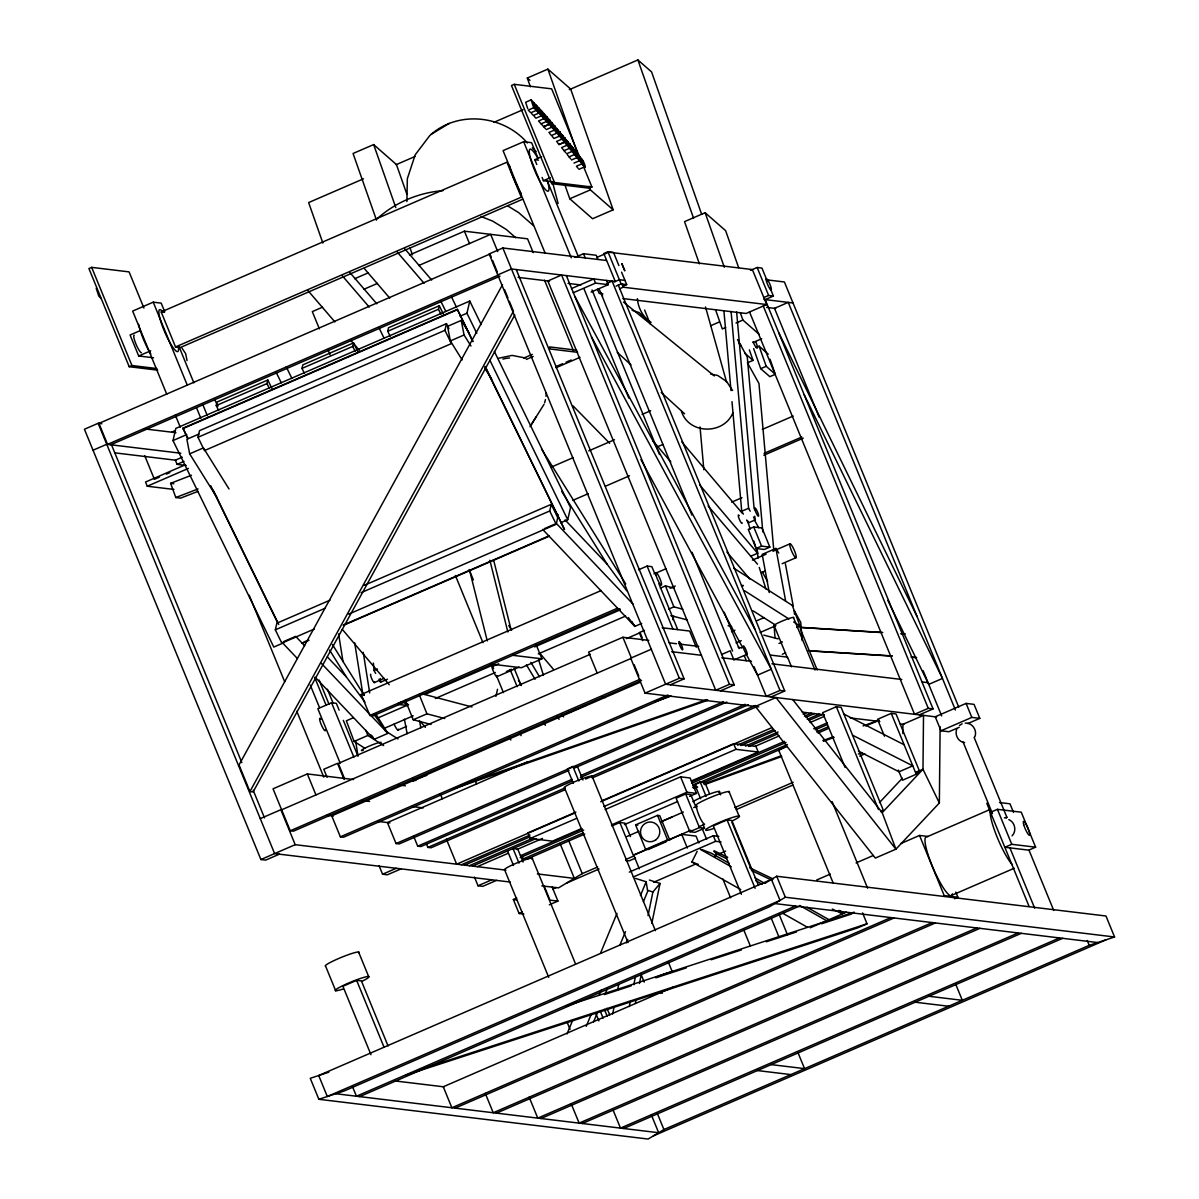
<?xml version="1.0" encoding="UTF-8"?>
<svg xmlns="http://www.w3.org/2000/svg" width="1199" height="1199" viewBox="0 0 1199 1199"><rect width="100%" height="100%" fill="white"/><g stroke="black" fill="none" stroke-linecap="round" stroke-linejoin="round"><path stroke-width="1.5" d="M902.847 733.578L902.937 724.286L923.515 715.368L922.975 769.263L939.357 802.97L895.923 849.162L875.345 858.079L755.385 706.466L775.963 697.548L895.923 849.162L882.194 812.652L792.719 699.572M939.357 802.97L940.121 726.684M406.896 201.552L407.345 178.666L415.214 154.776L429.662 135.727C457.329 109.933 503.4 114.954 527.38 142.996M956.802 728.947C954.464 734.627 958.286 742.106 964.625 742.556M974.847 736.89C977.545 730.506 972.269 722.502 965.225 723.117M612.644 1013.994L614.158 1006.65M617.56 990.149L618.699 984.649M629.31 1006.501L630.419 1001.045M633.791 984.679L635.29 977.41M648.03 915.616L652.9 891.996L660.049 883.438L649.408 880.051M635.305 1003.458L636.055 999.831M639.427 983.465L641.3 974.367M651.806 923.44L660.049 883.438M284.103 642.604L273.792 647.07L173.001 440.558L175.833 428.388L469.768 301.054L481.234 324.569M187.778 438.699L182.967 428.193L457.359 309.327L472.916 341.22M446.478 323.685L444.934 330.325L451.409 343.603L204.459 450.584L197.985 437.29L199.514 430.666L446.478 323.685L448.906 328.661M218.668 410.538L216.24 405.562L217.049 402.01L267.812 380.023L271.873 388.326M269.43 388.551L267.002 383.575L267.812 380.023M304.411 373.399L301.983 368.408L302.807 364.871L353.555 342.884L357.617 351.187M314.378 628.995L281.795 643.114L275.32 629.835L276.864 623.195L330.025 600.174M355.174 351.412L352.746 346.421L353.555 342.884M390.155 336.26L387.727 331.269L388.551 327.732L439.314 305.745L443.36 314.048M440.917 314.258L438.489 309.282L439.314 305.745M472.811 341.655L457.359 309.327M476.782 333.382L466.951 313.224L469.768 301.054M495.906 696.334L497.54 689.29M348.684 614.143L556.186 524.263L549.712 510.984L551.255 504.344L364.316 585.307M556.186 524.263L558.359 514.926M560.847 522.719L567.726 519.752L570.544 507.582L494.348 351.427M672.894 619.673L673.703 616.151M567.007 1033.958L572.717 1020.184M600.564 953.025L616.99 913.413M586.221 1026.344L591.212 1014.294M599.065 995.365L601.209 990.194M619.763 945.441L625.473 931.683M640.461 895.533L646.171 881.76L635.53 878.387M593.58 1021.878L597.147 1013.29M604.97 994.406L607.114 989.25M626.328 942.879L627.751 939.446M643.428 901.663L647.7 891.367L646.171 881.76M740.742 889.553L691.883 861.961L697.144 851.395M714.979 856.82L716.477 853.808L713.84 851.305M502.516 284.658L239.021 764.947L249.932 791.565L253.109 791.939L514.806 314.947M249.932 791.565L513.427 311.275L509.335 301.294M544.016 404.348L529.988 426.709M530.872 425.315L536.103 416.892M732.874 412.831C724.001 434.832 688.811 434.682 681.497 411.392M1012.046 835.853C1016.872 831.087 1015.043 822.214 1008.809 819.606M879.452 802.581L902.397 778.181M880.95 811.813L883.049 809.58L841.113 707.32L836.347 706.736L822.619 712.686L845.1 767.495M898.351 770.073L902.517 780.219L916.231 774.269L919.393 770.912L896.028 713.945L891.247 713.375L877.533 719.31L884.472 736.231M882.194 812.652L922.975 769.263L916.111 772.231M376.186 219.612C394.441 202.796 418.256 192.559 442.971 190.671M1006.186 818.108L1006.89 817.298L974.098 737.355M959.41 725.5L962.093 723.821M449.28 123.377L431.265 134.288M597.687 866.952L582.249 873.636L558.539 887.874L541.843 885.866M765.427 883.019L776.712 876.244L1105.973 916.006L1114.575 936.989L1089.232 945.337L663.931 1129.563L648.119 1139.05L318.859 1099.288L310.256 1078.306L328.841 1072.191M1114.575 936.989L785.33 897.242L769.518 906.729L344.218 1090.955L318.859 1099.288M406.911 194.298L396.434 164.548L373.653 144.584L353.061 153.487L376.456 220.002M530.378 86.778L527.305 78.025L547.883 69.107L570.679 89.071L613.154 209.825L592.576 218.743L569.78 198.779L564.864 184.781M143.925 308.053L129.087 271.888L91.664 267.362L88.921 268.546L129.192 366.714L157.698 370.161M580.616 159.452L551.645 88.846L514.236 84.32L511.478 85.519L551.75 183.672L589.159 188.198L591.916 187.014L584.138 168.07M536.298 110.398L533.705 107.73L528.219 110.098L530.812 112.766L536.298 110.398L533.72 102.574L541.528 110.893L544.031 118.611L538.531 120.979L543.702 126.689L549.202 124.321L536.283 110.383L533.705 102.559L531.112 99.892L525.627 102.275L527.71 108.539M363.507 178.801L308.638 202.571L322.861 243.037M396.09 164.698L414.959 156.514M493.853 122.343L523.004 109.723M569.3 89.67L637.898 59.95L651.582 71.925L701.7 214.411M538.876 113.096L536.313 105.287L538.861 113.081L533.375 115.449L531.667 113.665M541.453 115.838L538.921 108.075L541.438 115.823L535.953 118.191L534.244 116.378M541.124 123.812L546.624 121.459L544.151 113.77L572.418 147.162L574.576 154.491L581.95 163.843L576.449 166.196L578.068 168.295M549.697 133.509L551.42 135.502L556.906 133.119L549.187 124.306L543.702 126.674L545.425 128.623M546.264 129.582L551.765 127.214L549.367 119.6L551.765 127.214M164.743 311.8L161.191 303.137L153.232 302.163L132.654 311.081L166.766 394.246M538.006 158.268L531.607 142.681L523.663 141.722L503.07 150.624L545.005 252.854M548.842 132.519L554.343 130.151L551.96 122.568L554.343 130.151M567.427 154.791L569.09 156.874L574.576 154.491L559.453 136.087L557.145 128.593L559.468 136.116L553.953 138.47L552.259 136.476M161.191 311.965L506.922 162.21L521.265 197.191L175.534 346.946L161.191 311.965L164.368 312.354M556.501 141.482L562.016 139.129L559.723 131.65L562.016 139.129M559.049 144.524L564.534 142.156L562.286 134.723L564.549 142.171L559.064 144.539L557.355 142.501M567.082 145.229L564.834 137.795L567.067 145.214L561.582 147.582L565.763 152.738M140.373 330.549L130.077 335.001L138.694 355.983L153.577 357.782M536.792 164.533L534.814 159.692L541.663 156.709M564.085 150.654L569.585 148.301L567.382 140.927L569.585 148.301M566.587 153.757L572.088 151.389L569.915 144.045L572.088 151.389M571.548 159.962L577.049 157.609L574.935 150.325L572.433 147.177L574.561 154.476M574.006 163.079L579.507 160.726L577.408 153.472L574.935 150.325L577.049 157.609M138.694 355.983L150.699 350.782M542.098 177.452L543.417 180.674L550.281 177.707M578.877 169.344L584.363 166.961L582.309 159.767L577.408 153.472L579.507 160.726M129.192 366.714L131.935 365.53L156.874 368.543M551.75 183.672L554.493 182.488L591.916 187.014M522.614 199.244L180.3 347.53L175.534 346.946M354.664 278.738L368.378 272.787M409.533 254.967L464.418 231.182L527.56 238.811L533.225 252.599M569.78 198.779L590.373 189.862L613.154 209.825M322.606 307.154L312.31 311.62L319.384 328.856M363.762 289.334L377.475 283.384M418.631 265.564L490.661 234.36L497.735 251.595M101.84 423.742L98.138 423.292L84.425 429.242L260.902 859.533L265.668 860.118L279.397 854.168M606.424 260.483L502.861 247.983L489.147 253.933L665.625 684.224L936.554 716.942M93.027 450.224L106.756 444.289L180.839 453.237M497.75 274.916L511.478 268.966L615.297 281.51L603.816 253.529L607.923 251.745L613.498 252.404L618.894 265.578M498.544 275.006L107.55 444.379L98.932 423.397L489.941 254.023L491.26 257.245M110.728 444.769L500.013 276.145M216.24 405.562L267.002 383.575M301.983 368.408L352.746 346.421M387.727 331.269L438.489 309.282M171.907 432.015L175.339 430.531M574.906 257.44L583.493 253.723L596.218 255.267L597.926 259.464M182.862 428.628L457.254 309.777M173.001 440.558L186.759 434.593M460.071 316.206L466.951 313.224M596.832 257.425L607.114 252.974M738.629 267.632L725.635 230.688L705.117 212.718L684.539 221.635L699.392 263.855M198.869 434.068L186.864 439.269L189.667 453.851L217.289 498.08M469.184 333.112L461.255 320.418L447.542 326.353L450.344 340.936L462.17 359.895M197.985 437.29L444.934 330.325M182.233 457.194L175.369 460.176L177.092 464.373L186.19 465.467M189.667 453.851L203.395 447.901L229.024 488.982M450.344 340.936L464.058 334.986L461.255 320.418M571.518 288.569L593.82 278.917L595.543 283.114L608.268 284.658L606.544 280.446M177.092 464.373L183.957 461.405M573.242 292.766L595.543 283.114M184.991 464.942L145.544 482.028L147.267 486.224L173.945 489.447M159.542 477.067L154.401 479.3L144.704 455.65M166.406 474.1L169.838 472.616M606.964 283.354L612.104 281.121L779.979 690.429L784.745 691.014L618.294 285.152M591.107 292.076L608.268 284.658M614.338 281.915L619.403 279.727L624.979 280.401M147.267 486.224L188.423 468.389M616.061 286.111L621.127 283.923L626.687 284.598L621.592 272.173M623.315 286.066L626.687 284.598M619.748 288.704L623.18 287.205L766.701 304.546L752.358 269.565L608.837 252.225M523.783 358.066L532.356 354.349M526.361 359.415L533.225 356.448M750.454 270.389L757.154 267.482L761.935 268.051L767.33 281.225M555.766 366.669L562.631 363.702M566.063 362.218L571.204 359.985M555.961 367.748L579.971 357.347M763.598 297.652L768.634 295.464L773.4 296.048L770.028 287.805M765.022 299.675L773.4 296.048M710.632 325.738L719.205 322.021M766.701 304.546L746.123 313.464L622.836 298.566M725.74 327.477L722.308 328.961L715.488 309.612M736.021 323.026L742.885 320.058L759.297 334.431M753.107 342.479L761.68 338.762M756.374 347.365L759.117 346.181L768.244 354.155M747.921 362.623L753.062 360.404L749.345 349.838M642.094 414.434L650.667 410.717M760.721 368.678L766.206 366.295L775.318 374.283L769.833 376.666L760.721 368.678L753.631 348.549M551.03 467.22L573.317 457.568M588.754 450.884L614.473 439.733M657.846 446.642L662.987 444.409M572.882 500.328L588.319 493.643M605.465 486.209L629.475 475.808M275.32 629.835L325.049 608.298M361.064 592.696L549.712 510.984M762.324 429.407L793.198 416.038M283.698 641.57L295.703 636.369L304.666 645.811M544.376 528.669L556.381 523.468L633.192 604.296M303.947 642.05L307.379 640.566M343.394 624.964L549.187 535.818M302.133 643.234L308.997 640.266M343.289 625.398L549.082 536.268M764.078 453.372L801.801 437.036M763.823 455.245L803.27 438.16M731.66 502.141L741.956 497.69M375.677 673.433L374.043 670.511L377.475 669.027M743.365 514.161L741.731 511.239L748.596 508.271L731.09 311.485M374.238 682.621L384.115 678.349M339.137 710.153L336.334 703.348L331.568 702.764L317.855 708.714L340.186 763.178M638.542 569.795L647.115 566.078L651.881 566.662L654.684 573.467M378.944 679.263L380.578 682.186L387.442 679.219M754.785 516.229L755.115 519.946L748.251 522.914L746.617 520.006M369.847 715.473L616.796 608.493L619.973 608.882L373.024 715.848L369.847 715.473L361.244 694.476L601.328 590.478M753.736 526.975L748.251 529.344L756.104 548.483L764.363 549.487L769.848 547.104L761.994 527.965L753.736 526.975L761.59 546.115L769.848 547.104M654.025 573.916L666.03 568.716M353.225 717.811L346.361 720.794L354.125 741.432L365.185 748.461M660.304 588.124L665.46 585.891L674.378 588.244M398.023 703.603L402.145 701.82M756.104 548.483L761.59 546.115M424.866 694.461L491.74 665.49M534.619 646.92L620.363 609.781M670.091 588.229L675.247 586.011M493.568 666L498.709 663.766M407.66 703.993L404.917 705.192L398.308 704.398M750.739 556.231L757.603 553.249L753.886 541.199M377.685 718.021L408.559 704.652M778.765 553.039L775.918 548.438L762.189 554.373L769.263 592.576M752.402 560.113L766.131 554.163M772.98 551.195L790.126 543.761M435.312 698.492L495.337 672.504M538.216 653.92L625.668 616.046M506.368 671.53L511.508 669.312M496.776 676.746L519.077 667.079M536.208 644.837L541.933 658.821L521.355 667.738L490.271 663.991M354.125 741.432L367.838 735.482L383.65 745.538M383.995 728.482L413.145 715.848M405.427 700.411L413.22 719.76L426.934 713.825L444.784 718.516M668.742 609.077L673.883 606.844L682.816 609.197M641.705 623.435L634.841 626.403L542.652 529.403M398.008 730.101L406.581 726.384M761.575 572.612L765.007 571.129M782.153 563.695L795.866 557.76A7.599 1.394 66.6 0 0 792.944 547.433A7.599 1.394 66.6 0 0 790.186 547.104A7.599 1.394 66.6 0 0 795.866 557.76M353.585 779.53L307.334 773.94L273.042 788.807L290.248 830.787L293.44 831.162L641.57 680.373M648.779 640.386L622.881 637.254L588.589 652.121L597.192 673.104M644.477 630.374L639.337 632.592L642.649 640.671M590.403 654.234L338.313 763.433L344.263 777.971M626.418 638.632L640.131 632.697L642.124 637.538M260.273 818.617L280.851 809.7L295.194 844.681L505.948 870.129M651.282 649.244L630.704 658.161L645.047 693.142L758.727 706.87M281.645 809.79L631.498 658.251L622.881 637.254M731.51 631.693L734.927 630.209M757.228 620.557L764.093 617.59M290.248 830.787L640.101 679.234M565.104 714.214L585.682 705.297M640.431 682.126L331.748 815.845L340.366 836.827L343.543 837.217L669.372 696.079M736.096 642.889L741.237 640.671M760.106 632.487L775.543 625.803M721.603 654.504L730.176 650.787L733.623 659.18M260.902 859.533L295.194 844.681M645.047 693.142L679.338 678.274L684.119 678.859L516.244 269.55M796.571 627.497L800.003 626.013L792.254 605.375M670.391 684.794L684.119 678.859M733.698 660.035L746.872 654.324A4.556 0.839 66.6 0 0 745.119 648.119A4.556 0.839 66.6 0 0 743.455 647.925A4.556 0.839 66.6 0 0 746.872 654.324M778.99 643.428L782.422 641.945M340.366 836.827L667.918 694.955M528.04 761.65L387.427 822.559L396.03 843.556L399.207 843.946L568.985 770.402M782.333 654.249L785.63 652.826M729.442 684.329L715.728 690.279L547.853 280.971L561.582 275.021L729.442 684.329L734.223 684.914L566.348 275.605M720.494 690.849L734.223 684.914M582.969 779.994L577.678 767.075L572.897 766.506L567.412 768.874L573.377 783.412M396.03 843.556L723.582 701.67M574.141 768.169L726.759 702.059M413.745 836.482L417.717 846.179L572.058 779.32M580.631 775.603L745.268 704.293M779.979 690.429L766.266 696.379L754.126 666.794M571.818 781.193L420.894 846.554L417.717 846.179M580.391 777.477L748.446 704.667M771.032 696.949L784.745 691.014M426.514 844.171L427.848 847.393L565.044 787.968M585.622 779.05L755.4 705.507M564.789 789.841L431.026 847.783L427.848 847.393M592.231 777.956L756.854 706.646M379.034 865.588L382.586 874.236L396.299 868.286M401.066 868.87L387.352 874.805L382.586 874.236M575.895 812.083L527.875 832.885L530.168 838.476L552.439 841.158L581.59 828.539M601.613 800.932L733.668 743.74L755.94 746.422L758.233 752.028L691.343 780.999M574.98 812.922L456.639 864.179L446.403 839.18M600.699 801.771L772.186 727.493M803.06 714.124L806.492 712.626M461.42 864.749L530.018 835.044M737.52 745.149L773.535 729.547M804.409 716.178L811.258 713.21M464.598 865.138L529.763 836.902M740.697 745.538L775.004 730.686M805.863 717.302L814.451 713.6M530.168 838.476L576.479 818.422M603.921 806.537L735.961 749.33L758.233 752.028M469.364 865.708L532.821 838.221M745.478 746.108L778.061 732.004M807.212 719.37L819.217 714.169M472.556 866.098L535.998 838.611M748.656 746.497L777.806 733.863M808.681 720.494L822.394 714.559M605.135 809.535L680.582 776.847L690.129 778.001L696.439 793.393L689.59 796.361M477.322 866.667L508.196 853.298M516.769 849.581L542.488 838.446M755.145 746.333L779.155 735.931M810.014 722.562L823.743 716.612M520.471 855.726L582.204 828.989M691.958 781.448L784.566 741.327M813.716 728.707L827.445 722.757M520.216 857.6L583.673 830.113M691.718 783.322L786.034 742.466M815.185 729.831L827.19 724.631M709.553 793.738L704.922 782.437L700.156 781.868L694.656 784.236L700.621 798.774M521.955 855.696L523.274 858.919L583.299 832.915M693.052 785.375L787.383 744.519M816.534 731.9L828.539 726.699M584.767 834.054L526.466 859.308L523.274 858.919M692.812 787.248L696.244 785.765M703.094 782.797L787.129 746.392M818.003 733.024L828.284 728.557M611.445 824.927L686.907 792.239L696.439 793.393M611.85 825.991L619.853 822.514L624.934 823.128L630.449 836.572M696.304 808.036L690.789 794.607L685.693 793.993L676.101 798.159L689.875 831.731L694.955 832.346L704.562 828.194L703.184 824.837M474.474 877.113L478.011 885.761L491.74 879.811M624.424 824.597L677.585 801.561M496.506 880.381L482.792 886.331L478.011 885.761M635.575 824.897L657.532 815.38L659.75 815.65L669.791 840.139L667.573 839.87L645.617 849.387L635.575 824.897L637.793 825.167M879.077 720.344L865.708 725.905M626.807 836.557L638.812 831.372M661.114 821.705L683.4 812.053M693.696 807.586L697.129 806.103A9.892 1.813 66.6 0 0 698.792 814.96A9.892 1.813 66.6 0 0 704.592 824.298L699.437 826.531M661.713 821.495L671.845 817.119M765.172 299.615L933.047 708.909L928.266 708.339L914.552 714.289L749.51 311.89M919.318 714.859L933.047 708.909M523.873 914.088L519.092 913.518L513.352 899.52L516.784 898.036M967.788 723.567L979.793 718.366L974.053 704.368L966.094 703.408L935.235 716.777L940.975 730.776L948.919 731.735L959.215 727.283M734.882 807.526L793.183 782.273M858.364 754.036L861.781 752.552M552.724 889.073L556.156 887.59M566.453 883.138L599.035 869.02M736.231 809.595L792.824 785.075M859.698 756.104L864.839 753.871M634.271 854.752L646.276 849.551M668.577 839.899L690.864 830.248M698.837 842.927L696.034 836.093L681.721 834.369L633.701 855.157L639.307 868.84M647.85 849.656L666.419 841.608M625.623 859.563L633.627 856.101L619.853 822.514M689.875 831.731L699.467 827.58L704.562 828.194M635.515 858.109L629.1 860.882L625.713 860.462M388.056 1045.918L361.409 980.932L356.628 980.347L342.914 986.297L370.971 1054.7M758.487 885.462L731.825 820.476L727.059 819.891L713.33 825.841L741.387 894.244M519.092 913.518L522.524 912.034M940.975 730.776L971.834 717.407L979.793 718.366M549.337 904.81L557.925 901.108L552.184 887.11M629.295 872.108L713.33 835.718L718.786 836.362M633.312 876.964L715.623 841.308L721.079 841.968M653.62 882.269L696.484 863.7M718.786 854.033L725.635 851.065M915.961 772.396L919.393 770.912M816.654 880.006L830.367 874.071M856.101 862.92L873.247 855.501M900.689 843.616L919.543 835.448L928.101 836.467M990.134 809.475L926.677 836.962A31.938 5.845 66.6 0 0 934.531 871.298A31.938 5.845 66.6 0 0 952.426 893.81M990.554 812.293L997.418 809.325L1021.278 812.203L1035.621 847.183L1028.772 850.151L1004.912 847.273L1011.761 844.306L1035.621 847.183M795.462 906.054L356.448 1096.231L352.461 1086.549M359.625 1096.62L798.639 906.444M664.726 990.389L659.24 992.772L662.418 993.162M673.074 987.227L443.27 1086.759L451.873 1107.756L890.902 917.58M810.269 927.801L846.269 912.199M862.561 912.919L867.027 923.8L857.48 927.936L405.532 1075.278M455.05 1108.146L894.079 917.969M950.777 895.743L1014.234 868.256M954.479 898.755L957.911 897.272L955.798 892.101M932.252 922.571L493.239 1112.747L485.28 1093.368M496.416 1113.137L935.43 922.96M976.795 927.951L537.766 1118.127L529.164 1097.13M540.944 1118.517L979.973 928.341M1018.146 932.957L579.132 1123.118L571.174 1103.739M582.309 1123.508L1021.323 933.332M1059.496 937.948L620.482 1128.109L613.199 1110.349M623.66 1128.499L1062.689 938.322M653.38 1135.888L1106.122 939.776M197.7 491.485L180.584 498.125L175.818 497.54L170.603 483.332L191.45 475.254M175.818 497.54L198.06 488.922M693.277 787.833L696.784 786.559M703.783 783.996L780.819 755.925M822.829 740.622L833.335 736.786M863.1 725.95L878.867 720.209M694.131 788.432L697.638 787.144M704.637 784.596L781.673 756.524M823.683 741.207L834.189 737.385M655.313 701.595L671.17 696.079M460.221 785.6L706.855 699.631M452.563 789.197L708.024 700.171M565.913 1006.096L854.168 912.139M604.416 994.571L631.109 985.878M656.018 977.755L686.263 967.893M711.172 959.77L741.432 949.908M766.341 941.785L796.586 931.923M821.495 923.8L851.74 913.953M420.414 1069.403L867.027 923.8M1004.387 817.883L1006.89 817.298M498.439 358.291L512.078 355.399L525.747 358.051M800.527 627.317L882.734 632.472M901.408 633.642L905.155 633.881M799.973 627.467L880.306 632.502M900.854 633.791L904.601 634.031M808.291 650.652L892.356 655.928M911.03 657.112L916.636 657.457M809.595 650.922L891.801 656.078M912.349 657.367L916.081 657.607M534.814 159.692L538.531 160.141M543.417 180.674L552.709 181.798M766.281 279.787L784.401 281.975L958.75 707.095M764.033 299.465L793.004 302.972M518.103 277.374L549.532 281.166M568.026 283.399L580.975 284.957M766.611 307.379L775.663 308.473M602.887 293.875L599.17 293.425L597.462 289.229M576.779 350.213L549.502 346.916L550.371 349.014L577.633 352.311M144.45 428.882L175.938 432.689M115.254 452.907L176.388 460.296M170.603 483.332L173.795 483.722M662.208 627.751L689.65 631.064L696.259 647.22M669.132 642.844L676.521 643.743M680.223 644.178L698.717 646.411M770.867 655.134L787.518 657.142L791.49 666.824M671.695 651.701L701.385 655.283M721.798 657.756L751.488 661.338M771.901 663.811L901.798 679.488M922.211 681.961L927.771 682.621M512.677 655.298L541.933 658.821M802.176 712.116L824.372 714.799M850.241 717.916L879.826 721.483M900.164 723.941L903.866 724.391M361.244 694.476L364.421 694.865M999.576 802.551L1009.993 803.81L1013.515 812.412M397.978 784.895L405.367 785.78M362.188 800.512L369.592 801.412M412.126 806.552L423.232 807.886M327.072 815.275L333.442 816.039M377.835 821.405L389.93 822.874M957.911 897.272L944.227 895.608L919.543 835.448M537.377 873.921L574.351 878.387L560.008 843.407M774.779 903.566L1097.685 942.549M510.294 882.059L274.616 853.598L98.138 423.292M557.925 901.108L549.966 900.149L544.226 886.151M513.352 899.52L516.544 899.909M928.925 996.264L962.317 1000.311L955.693 984.154M915.197 1002.214L948.604 1006.246M771.152 1064.607L804.544 1068.639L797.92 1052.497M757.423 1070.557L790.83 1074.589M393.961 1080.809L444.065 1086.864M335.765 1093.728L658.656 1132.725L651.372 1114.965M710.617 374.058L717.631 375.422L726.579 381.447L732.574 390.514M601.793 696.694L605.42 697.593M728.078 625.698L731.645 626.642M763.778 635.11L778.061 638.872M670.87 615.612L686.952 619.838M738.284 647.13L741.851 648.074M422.078 693.801L472.061 706.975M413.22 719.76L431.07 724.466M647.58 890.302L652.9 891.996M632.128 310.286L639.202 312.594L650.457 323.37M701.805 849.581L711.262 853.178L729.097 863.25M691.883 861.961L698.193 864.359M481.099 216.524L492.654 221.111L506.323 229.489L515.69 237.717M714.214 850.855L727.703 857.285M749.63 867.746L773.235 879.002M838.985 910.371L844.051 912.769M716.477 853.808L726.549 858.604M751.728 870.624L771.871 880.231M832.316 909.052L842.387 913.863M843.886 714.079L904.106 744.729M852.549 735.197L912.769 765.846L899.055 771.781L858.364 751.084M755.04 877.908L764.767 883.408M806.912 907.223L829.603 920.038M700.276 849.297L731.255 866.802M755.715 880.636L762.249 884.307M799.748 905.515L827.475 921.177M783.067 913.488L807.497 927.292M507.911 206.033L518.612 212.583L533.435 225.622M733.758 568.191L793.198 605.975L785.39 563.785M744.684 590.837L788.942 618.984M793.678 621.996L800.003 626.013M753.092 610.861L775.213 624.919M385.374 730.925L398.023 738.959M412.606 778.616L415.768 780.624M651.057 322.366C643.099 317.375 638.078 307.993 637.403 298.626M623.465 302.043L714.289 375.931M527.305 78.025L529.988 80.363M738.719 343.334L741.447 345.732M744.849 353.21L753.062 360.404M617.305 352.356L631.034 364.901M661.234 392.478L684.584 413.79M532.386 147.912L536.148 151.599M573.002 405.847L609.647 443.27M101.39 298.776L98.798 296.108L96.205 288.285M565.104 519.916L607.039 564.04L626.702 590.762M327.312 656.902L346.376 676.955L364.946 702.194M321.317 663.317L387.891 733.368L374.163 739.318L315.277 677.345M281.99 642.319L297.352 658.491M404.857 248.882L431.67 280.026M397.259 252.105L424.071 283.264M364.181 268.381L389.78 298.131M349.988 272.653L376.786 303.797M342.374 275.875L369.202 307.049M308.083 290.728L334.896 321.902M350.752 340.321L359.28 350.228M559.468 136.116L556.891 133.104L554.552 125.565L556.906 133.119M681.841 441.966L742.166 513.127M699.691 484.936L757.603 553.249M652.751 440.632L670.811 461.945M708.129 505.963L757.498 564.204M726.924 552.05L749.81 579.027M539.475 652.856L553.398 669.297M342.285 629.34L389.24 684.734M403.688 701.775L407.3 706.046M420.534 721.663L425.36 727.343M569.075 156.859L570.739 158.942M584.363 166.961L581.935 163.828L579.866 156.634L581.95 163.843M628.291 617.5L634.841 626.403L631.873 621.637M373.683 714.064L387.891 733.368L375.991 714.319M370.896 734.867L374.163 739.318L372.185 736.141M182.023 348.19L185.59 353.57M541.528 449.011L625.758 583.943M464.058 334.986L470.967 346.046M484.771 368.168L491.665 379.229M561.687 491.38L607.039 564.04M332.393 644.477L364.106 695.27M329.605 650.098L346.376 676.955M508.751 625.458L511.643 630.269M530.872 662.343L539.535 676.776M561.657 713.645L563.575 716.852M526.406 664.816L535.069 679.248M557.175 716.103L559.094 719.31M518.463 680.388L521.34 685.184M543.462 722.053L545.38 725.26M737.55 339.617L747.277 357.017L762.834 531.936M747.397 362.757L758.967 383.47L773.82 550.551M748.596 508.271L750.214 511.194M753.482 517.024L755.115 519.946M754.321 519.841L758.742 527.74M762.264 571.998L767.6 581.545M575.055 296.842L754.845 629.175M591.482 336.859L771.272 669.192L757.543 675.142L745.973 653.755M640.955 459.622L742.421 647.175M489.881 360.24L567.726 519.752M451.618 297.202L456.519 307.259M485.205 366.384L564.519 529.583L485.1 366.819M551.255 504.344L557.73 517.623M440.962 301.489L445.878 311.545M379.229 328.241L384.13 338.298M509.26 736.666L510.879 739.993M286.216 366.789L291.942 378.524M276.384 372.754L281.285 382.811M214.651 399.507L217.918 406.206M182.967 428.193L187.883 438.264M213.272 490.271L278.767 624.499M210.709 485.685L277.853 623.27M778.81 332.857L917.115 616.631M804.169 394.666L942.474 678.439L928.745 684.389L887.83 600.429M1087.238 940.496L1089.232 945.337M1029.042 850.241L1053.726 910.446M966.094 703.408L971.834 717.407M997.418 809.325L1011.761 844.306M955.393 709.973L788.238 302.388L774.524 308.338L819.142 417.132M1009.948 847.948L1034.647 908.138M963.127 742.106L992.427 813.551M986.792 803.285L1029.117 906.489M923.11 670.661L941.68 715.923M757.154 267.482L768.634 295.464M763.238 305.94L928.266 708.339M891.247 713.375L916.231 774.269M836.347 706.736L878.492 809.505M800.288 628.741L817.208 670.001M793.423 617.425L815.005 670.061M774.209 625.743L787.443 658.011M621.816 283.878L623.18 287.205M607.923 251.745L621.127 283.923M832.091 801.606L867.626 888.234M601.239 292.796L602.602 296.123M599.095 288.794L691.883 515.03M514.236 84.32L554.493 182.488M583.493 253.723L585.202 257.92M744.279 655.688L746.348 660.724M547.239 180.794L578.503 257.021M592.006 289.933L659.51 454.526M724.166 612.194L739.094 648.569M833.08 882.794L779.08 751.114A15.212 1.589 -22.3 0 1 786.169 746.348M523.663 141.722L571.264 257.8M584.048 288.974L628.816 398.128M692.063 552.319L732.559 651.072M544.541 280.191L573.527 350.857M733.668 743.74L735.961 749.33M658.865 583.673L677.72 629.625M776.712 876.244L785.33 897.242M647.115 566.078L672.939 629.055M729.007 791.535L739.049 816.024M778.975 914.028L787.443 934.665M502.861 247.983L679.338 678.274M719.25 791.385L720.659 794.832M731.93 822.319L751.668 870.444M771.407 918.554L779.155 937.468M727.059 819.891L755.115 888.309M492.594 260.483L497.225 271.783M504.554 289.648L507.971 297.966M700.156 781.868L706.106 796.391M713.33 835.718L715.623 841.308M464.418 231.182L469.513 243.622M702.389 829.049L706.616 839.36M722.817 878.897L730.581 897.796M743.965 930.439L750.304 945.906M680.582 776.847L686.907 792.239M634.136 664.711L638.782 676.011M685.693 793.993L699.467 827.58M681.721 834.369L687.327 848.038M657.532 815.38L667.573 839.87M592.006 776.023L655.433 930.694M668.128 961.628L672.354 971.939A15.212 1.589 -22.3 0 0 655.448 977.5M572.897 766.506L578.862 781.029M627.991 942.579L564.564 787.908A15.212 1.589 -22.3 0 1 578.757 780.054A15.212 1.589 -22.3 0 1 591.751 777.012M640.686 973.513L644.208 982.101M514.146 668.308L521.22 685.528M469.124 569.555L473.365 579.896M510.085 669.447L517.159 686.667M568.596 840.319L582.249 873.636M455.395 575.505L482.942 642.664M491.425 663.332L493.538 668.502M496.371 675.397L503.43 692.617M519.677 732.229L521.085 735.676M657.307 1113.406L663.931 1129.563M604.401 1009.438L607.234 1016.317M600.294 1011.207L603.112 1018.101M327.867 349.538L329.98 354.709M532.131 858.094L575.475 963.771M596.068 1014.024L598.915 1020.949M523.094 862.051L517.788 849.147L513.022 848.562L518.987 863.1M507.537 850.945L513.502 865.468M475.269 780.714L476.603 783.936M548.737 977.395L504.689 869.979A15.212 1.589 -22.3 0 1 518.882 862.126A15.212 1.589 -22.3 0 1 531.876 859.084M567.217 1022.432L570.05 1029.371M440.318 793.948L442.296 798.789M343.319 720.359L357.976 756.104M327.402 689.245L333.082 703.064M331.568 702.764L353.9 757.228M319.099 680.043L329.006 704.218M178.951 346.451L193.863 382.826M203.111 405.352L207.367 415.738M314.663 677.36L326.038 705.072M153.232 302.163L187.344 385.329M196.576 407.855L200.833 418.256M310.271 685.064L319.504 707.575M344.128 779.485L337.519 763.343L323.79 769.278L327.102 777.357M175.294 415.034L180.255 427.159M249.182 595.214L284.718 681.841M296.797 711.292L323.79 777.132M307.334 773.94L315.951 794.937M91.664 267.362L131.935 365.53M358.576 951.991L368.618 976.481M356.628 980.347L383.98 1047.057M335.69 990.749L325.648 966.259A18.255 1.903 -22.3 0 1 341.58 957.282A18.255 1.903 -22.3 0 1 358.786 952.71M111.522 444.859L241.853 762.639M253.184 790.276L264.514 817.898M665.46 585.891L673.883 606.844M419.155 694.476L426.934 713.825M644.627 310.031L650.173 323.91M365.905 730.326L367.838 735.482M770.013 359.19L775.318 374.283M759.117 346.181L766.206 366.295M705.117 212.718L724.316 267.257M740.412 313.014L742.885 320.058M637.898 59.95L693.592 218.263M547.883 69.107L578.053 154.866M589.129 186.355L590.373 189.862M373.653 144.584L395.805 207.577M409.968 247.833L412.441 254.832M531.112 99.892L533.705 107.73M544.046 118.626L541.528 110.893L544.136 113.755L546.624 121.459M549.202 124.321L546.744 116.648L549.187 124.306M747.532 520.546L750.169 529.149M759.252 567.412L765.861 588.874M538.591 659.615L543.447 675.367M705.507 306.974L726.654 382.331M552.604 182.443L558.105 203.515M493.538 559.768L511.089 629.715M489.851 560.233L507.851 631.978M469.723 570.934L487.274 640.895M185.785 354.23L187.029 360.569M775.918 548.438L785.675 601.194M419.5 720.509L420.834 727.793M404.423 719.175L407.12 733.728M363.237 652.346L369.697 692.947M354.664 642.724L362.877 694.401M338.598 633.911L342.989 661.593M355.623 740.937L357.961 755.7M736.621 312.04L754.126 508.811M757.213 548.917L758.038 558.194M723.896 310.751L731 390.574M731.99 401.71L741.731 511.239M700.036 426.949L703.843 469.738M380.248 678.469L380.578 682.186M373.384 663.077L374.043 670.511M802.131 640.566L800.767 622.431L794.233 610.606L794.502 614.233M774.194 626.777L775.004 637.658M692.962 801.651A15.212 1.589 -22.3 0 1 710.782 793.618A15.212 1.589 -22.3 0 1 719.01 792.374M343.214 988.98A18.255 1.903 -22.3 0 1 339.107 987.586A18.255 1.903 -22.3 0 1 364.511 977.2A18.255 1.903 -22.3 0 1 361.978 981.307M713.645 828.524A18.255 1.903 -22.3 0 1 709.523 827.13A18.255 1.903 -22.3 0 1 734.927 816.744A18.255 1.903 -22.3 0 1 732.409 820.85M696.079 805.803A18.255 1.903 -22.3 0 1 712.011 796.825A18.255 1.903 -22.3 0 1 729.202 792.254M609.826 1014.879A31.938 5.845 66.6 0 1 606.889 1008.314M1012.481 864.959A31.938 5.845 66.6 0 1 997.208 837.322A31.938 5.845 66.6 0 1 990.209 810.674M363.252 750.409A10.641 1.109 -22.3 0 1 369.052 746.198A10.641 1.109 -22.3 0 1 380.997 742.721M413.25 781.223A10.641 1.109 -22.3 0 1 426.829 775.348M741.492 585.637A10.641 1.109 -22.3 0 1 743.185 585.831M775.798 625.533A10.641 1.109 -22.3 0 1 781.583 621.322A10.641 1.109 -22.3 0 1 793.543 617.845M502.936 359.086A34.216 33.767 41.8 0 1 509.545 357.991M546.219 392.942A34.216 33.767 41.8 0 1 545.995 396.269M545.44 399.597A34.216 33.767 41.8 0 1 544.556 402.804M178.426 347.635A22.811 4.167 66.6 0 1 171.817 345.732A22.811 4.167 66.6 0 1 160.037 318.874A22.811 4.167 66.6 0 1 162.554 311.47M150.819 353.99A22.811 4.167 66.6 0 1 138.649 324.3M521.25 193.534A22.811 4.167 66.6 0 1 509.38 165.312M547.373 180.569A22.811 4.167 66.6 0 1 543.162 186.669A22.811 4.167 66.6 0 1 529.628 154.851A22.811 4.167 66.6 0 1 537.901 158.298M141.407 352.761A9.502 1.739 66.6 0 1 135.832 343.768A9.502 1.739 66.6 0 1 134.228 335.255M325.499 730.011A6.849 1.259 66.6 0 1 321.107 724.301A6.849 1.259 66.6 0 1 321.017 719.115M497.105 676.071A6.085 1.109 66.6 0 1 493.209 670.99A6.085 1.109 66.6 0 1 493.134 666.374M398.413 729.262A7.599 1.394 66.6 0 1 394.066 724.121M374.478 682.126A4.556 0.839 66.6 0 1 372.035 679.398A4.556 0.839 66.6 0 1 370.791 674.228M742.166 522.854A4.556 0.839 66.6 0 1 739.243 519.047A4.556 0.839 66.6 0 1 739.183 515.585M755.91 342.06A6.849 1.259 66.6 0 1 757.064 348.175A6.849 1.259 66.6 0 1 753.047 341.715M621.861 263.675L624.724 270.674L621.861 263.675M771.452 879.407L318.709 1075.518L327.312 1096.515L780.054 900.404L771.452 879.407M1023.721 824.657A7.599 1.394 66.6 0 0 1029.401 835.313A7.599 1.394 66.6 0 0 1026.479 824.987A7.599 1.394 66.6 0 0 1023.721 824.657M656.063 839.66A9.892 9.667 -83.1 0 0 653.83 822.724A9.892 9.667 -83.1 0 0 640.581 833.26A9.892 9.667 -83.1 0 0 656.063 839.66M766.521 281.435A6.085 1.109 66.6 0 0 771.077 289.963A6.085 1.109 66.6 0 0 768.724 281.705A6.085 1.109 66.6 0 0 766.521 281.435M581.65 161.161A4.556 0.839 66.6 0 0 585.052 167.56A4.556 0.839 66.6 0 0 583.299 161.355A4.556 0.839 66.6 0 0 581.65 161.161M656.138 575.58A6.849 1.259 66.6 0 0 661.249 585.172A6.849 1.259 66.6 0 0 658.626 575.88A6.849 1.259 66.6 0 0 656.138 575.58M679.114 643.473A4.556 0.839 66.6 0 0 682.516 649.873A4.556 0.839 66.6 0 0 680.762 643.683A4.556 0.839 66.6 0 0 679.114 643.473M754.965 509.83A4.556 0.839 66.6 0 0 758.382 516.229A4.556 0.839 66.6 0 0 756.614 510.025A4.556 0.839 66.6 0 0 754.965 509.83"/></g></svg>
